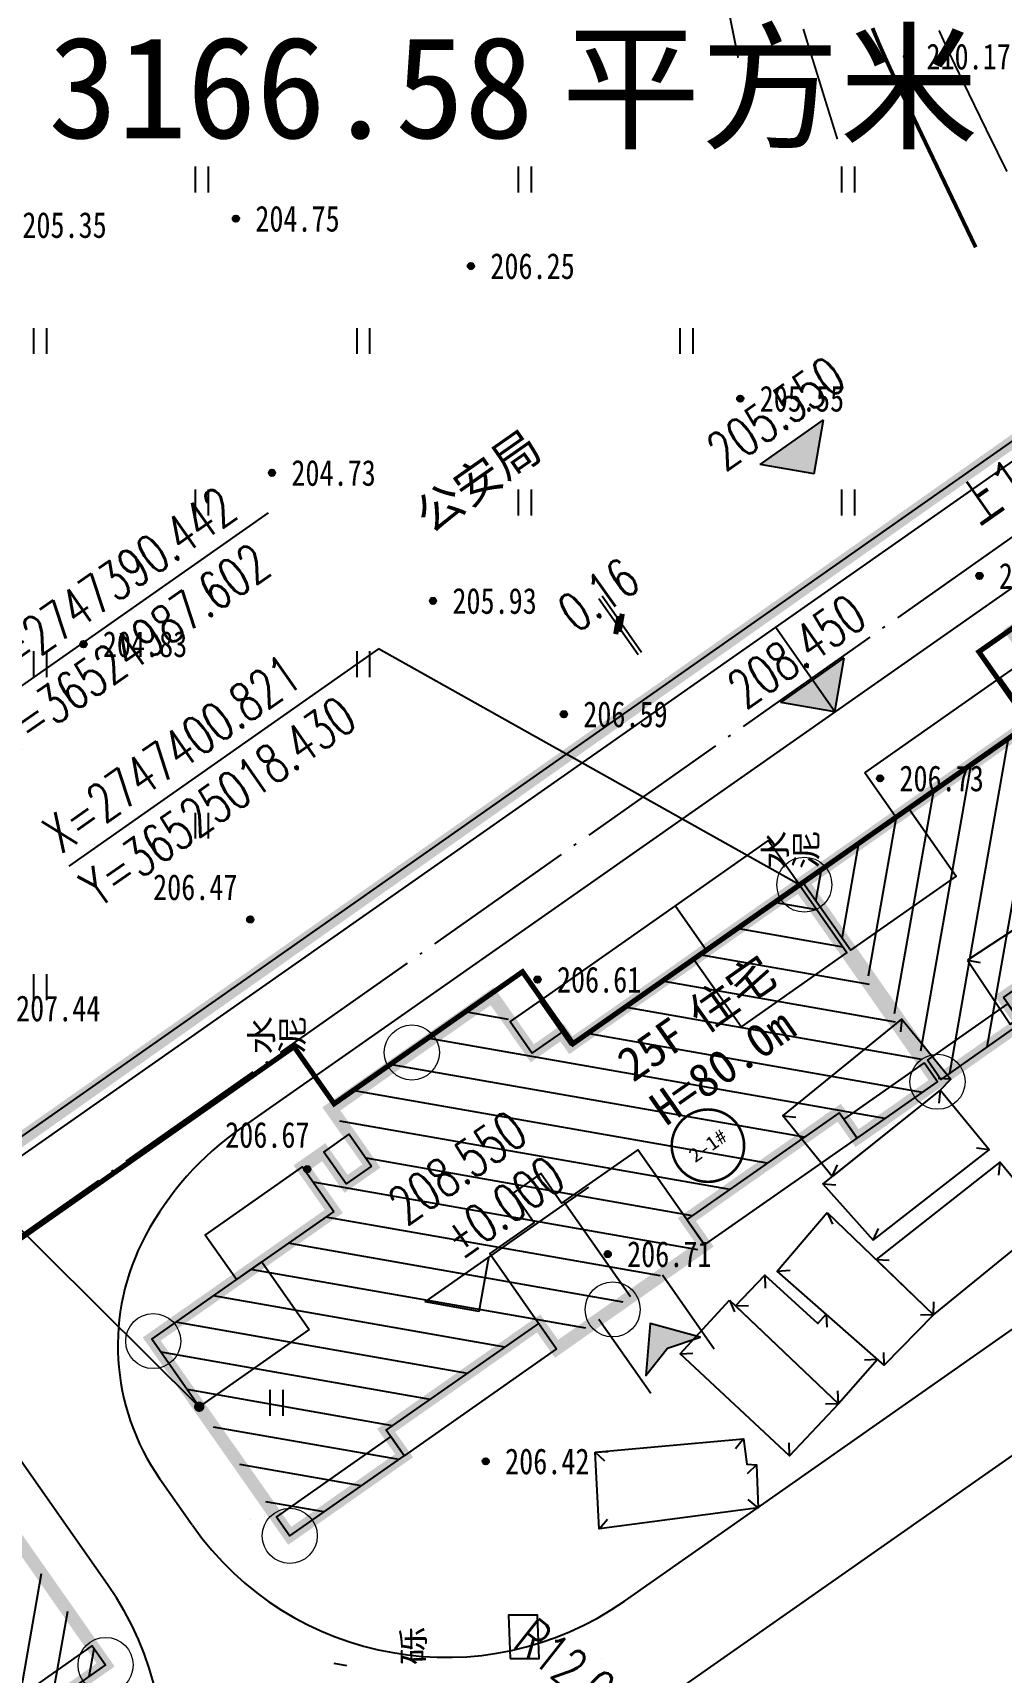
# Model space of a CAD drawing. Extents: x 36524600 to 36525730, y 2746759 to 2747713.
# Drawn here: x 36524988.8 to 36525026.2, y 2747370.4 to 2747433.8 of the extents above; entities that cross this region are included whole.
import ezdxf
from ezdxf.enums import TextEntityAlignment as Align

# ---------------------------------------------------------------- set-up
doc = ezdxf.new("R2010")
doc.units = 0
doc.header["$LTSCALE"] = 1000
doc.header["$MEASUREMENT"] = 0
doc.linetypes.add('DASH', pattern=[0.35, 0.25, -0.1])
doc.linetypes.add('DOTE', pattern=[2.42, 2, -0.2, 0.02, -0.2])
for name, color, linetype in [('0-用地红线', 1, 'DOTE'), ('0-规划地下室', 2, 'Continuous'), ('0-规划建筑', 34, 'Continuous'), ('0-规划道路', 4, 'Continuous'), ('_0', 7, 'Continuous'), ('DGX', 251, 'Continuous'), ('DIM_COOR', 3, 'Continuous'), ('DIM_ELEV', 3, 'Continuous'), ('DIM_IDEN', 3, 'Continuous'), ('DIM_LEAD', 3, 'Continuous'), ('DIM_SYMB', 3, 'Continuous'), ('DMTZ', 3, 'Continuous'), ('GCD', 252, 'Continuous'), ('JMD', 6, 'Continuous'), ('PP-COM', 7, 'Continuous'), ('PP-DX-PT', 251, 'Continuous'), ('PUB_DIM', 3, 'Continuous'), ('PUB_TEXT', 7, 'Continuous'), ('TWT_TEXT', 7, 'Continuous'), ('ZBTZ', 3, 'Continuous'), ('道路', 251, 'Continuous')]:
    doc.layers.add(name, color=color, linetype=linetype)
doc.layers.add('详细勘察布点方案1', color=96, linetype='Continuous', lineweight=5)
doc.styles.add('_TCH_DIM', font='SIMPLEX', dxfattribs={"bigfont": 'GBCBIG'})
doc.styles.add('_TCH_DIM_T3', font='SIMPLEX', dxfattribs={"width": 0.705882, "bigfont": 'GBCBIG'})
doc.styles.add('正等线体', font='宋体.shx', dxfattribs={"bigfont": '@@gbcbig.shx'})
doc.styles.add('细等线体', font='g13f12w.shx', dxfattribs={"width": 0.8, "bigfont": '@@gbcbig.shx'})
doc.styles.add('黑体', font='simhei.ttf')
doc.linetypes.add('10421', pattern='A,2,[150,AAA.SHX,S=0.5,R=0,X=0,Y=0.5],1e-11', length=2)
doc.linetypes.add('1161', pattern='A,0,[149,AAA.SHX,S=0.15,R=0,X=0,Y=0],-1.6', length=1.6)
doc.dimstyles.new('_TCH_ARCH_M_M&&1', dxfattribs={"dimtxt": 1.4875, "dimasz": 0.5, "dimexe": 1.25, "dimexo": 1.5, "dimgap": 0.63125, "dimtad": 1, "dimzin": 0, "dimdsep": 46, "dimtxsty": '_TCH_DIM_T3', "dimblk": 'ARCHTICK', "dimcen": 0.09, "dimclrt": 7, "dimazin": 2, "dimtfac": 1, "dimtdec": 0, "dimtix": 1, "dimtmove": 2, "dimatfit": 3, "dimfxl": 0, "dimtolj": 1, "dimtzin": 0, "dimarcsym": 0})

# ---------------------------------------------------------------- blocks, each defined once
blk = doc.blocks.new('A$C734D0DF4')
h = blk.add_hatch()
h.set_pattern_fill('ANSI31', color=253, scale=10)
h.paths.add_polyline_path([(3.4, -4.5), (3.4, -3.3), (10.6, -3.3), (10.6, -4.5), (16, -4.5), (16, 1.6), (16, 1.6), (16, 4.8), (7.4, 4.8), (7.4, 6.9), (6.4, 6.9), (6.4, 5.4), (5.2, 5.4), (5.2, 8.1), (-2.4, 8.1), (-2.4, 5.4), (-3.8, 5.4), (-3.8, 4.8), (-14.6, 4.8), (-14.6, 1.6), (-14.6, 1.6), (-14.6, -4.5), (-10.8, -4.5), (-10.8, -3.3), (-3.6, -3.3), (-3.6, -4.5)])
at = {"layer": '0-规划建筑'}
for p, q in [((-14.6, 6.9), (-10.2, 6.9)), ((-14.6, 4.8), (-14.6, 6.9))]:
    blk.add_line(p, q, dxfattribs=at)
at = {"layer": '0-规划建筑', "const_width": 0.5}
blk.add_lwpolyline([(3.4, -4.5), (3.4, -3.3), (10.6, -3.3), (10.6, -4.5), (16, -4.5), (16, 1.6), (16, 1.6), (16, 4.8), (7.4, 4.8), (7.4, 6.9), (6.4, 6.9), (6.4, 5.4), (5.2, 5.4), (5.2, 8.1), (-2.4, 8.1), (-2.4, 5.4), (-3.8, 5.4), (-3.8, 4.8), (-14.6, 4.8), (-14.6, 1.6), (-14.6, 1.6), (-14.6, -4.5), (-10.8, -4.5), (-10.8, -3.3), (-3.6, -3.3), (-3.6, -4.5)], close=True, dxfattribs=at)
at = {"layer": '0-规划建筑'}
for points in [[(-3.8, 4.8), (-10.2, 4.8), (-10.2, 6.9), (-3.8, 6.9)], [(-2.4, 5.4), (-3.8, 5.4), (-3.8, 6.9), (-2.4, 6.9)], [(5.2, 5.4), (6.4, 5.4), (6.4, 6.9), (5.2, 6.9)], [(7.4, 4.8), (12, 4.8), (12, 6.9), (7.4, 6.9)], [(-9.6, 4.8), (-14.6, 4.8), (-14.6, 1.6), (-9.6, 1.6)], [(10.8, 1.6), (16, 1.6), (16, 4.8), (10.8, 4.8)], [(-14.6, -3.6), (-10.8, -3.6), (-10.8, -4.5), (-14.6, -4.5)], [(-10.8, -3.3), (-3.6, -3.3), (-3.6, -4.5), (-10.8, -4.5)], [(3.4, -4.5), (10.6, -4.5), (10.6, -3.3), (3.4, -3.3)], [(10.6, -3.6), (16, -3.6), (16, -4.5), (10.6, -4.5)]]:
    blk.add_lwpolyline(points, close=True, dxfattribs=at)
for points in [[(-3.6, -4.5), (-3.6, 0), (0, 0), (0, 1.4), (1.3, 1.4), (1.3, 0), (3.4, 0), (3.4, -4.5)], [(-0.1, -4.5), (-0.1, 0)]]:
    blk.add_lwpolyline(points, dxfattribs=at)
blk = doc.blocks.new('A$C0AB94B1E')
h = blk.add_hatch()
h.set_pattern_fill('ANSI31', color=253, scale=10)
h.paths.add_polyline_path([(3.5, -2.25), (3.5, -1.05), (11, -1.05), (11, -2.25), (17.8, -2.25), (17.8, 3.85), (17.8, 3.85), (17.8, 7.05), (11, 7.05), (11, 6.45), (7.5, 6.45), (7.5, 9.15), (6.5, 9.15), (6.5, 7.65), (5.3, 7.65), (5.3, 10.35), (-2.3, 10.35), (-2.3, 7.65), (-3.7, 7.65), (-3.7, 7.05), (-9.5, 7.05), (-9.5, 7.05), (-14.5, 7.05), (-14.5, -2.25), (-10.7, -2.25), (-10.7, -1.05), (-3.5, -1.05), (-3.5, -2.25)])
at = {"layer": '0-规划建筑'}
blk.add_line((14, -1.35), (14, -2.25), dxfattribs=at)
at = {"layer": '0-规划建筑', "const_width": 0.5}
blk.add_lwpolyline([(3.5, -2.25), (3.5, -1.05), (11, -1.05), (11, -2.25), (17.8, -2.25), (17.8, 3.85), (17.8, 3.85), (17.8, 7.05), (11, 7.05), (11, 6.45), (7.5, 6.45), (7.5, 9.15), (6.5, 9.15), (6.5, 7.65), (5.3, 7.65), (5.3, 10.35), (-2.3, 10.35), (-2.3, 7.65), (-3.7, 7.65), (-3.7, 7.05), (-9.5, 7.05), (-9.5, 7.05), (-14.5, 7.05), (-14.5, -2.25), (-10.7, -2.25), (-10.7, -1.05), (-3.5, -1.05), (-3.5, -2.25)], close=True, dxfattribs=at)
at = {"layer": '0-规划建筑'}
for points in [[(-10.1, 9.15), (-3.7, 9.15), (-3.7, 7.05), (-10.1, 7.05)], [(-3.7, 9.15), (-2.3, 9.15), (-2.3, 7.65), (-3.7, 7.65)], [(5.3, 7.65), (6.5, 7.65), (6.5, 9.15), (5.3, 9.15)], [(7.5, 6.45), (7.5, 9.15), (13.4, 9.15), (13.4, 7.05), (11, 7.05), (11, 6.45)], [(-14.5, 7.05), (-9.5, 7.05), (-9.5, 3.85), (-14.5, 3.85)], [(-10.7, -1.05), (-3.5, -1.05), (-3.5, -2.25), (-10.7, -2.25)], [(11, -2.25), (3.5, -2.25), (3.5, -1.05), (11, -1.05)], [(-14.5, -1.35), (-10.7, -1.35), (-10.7, -2.25), (-14.5, -2.25)], [(11, -1.35), (17.8, -1.35), (17.8, -2.25), (11, -2.25)]]:
    blk.add_lwpolyline(points, close=True, dxfattribs=at)
for points in [[(-3.5, -2.25), (-3.5, 2.25), (0.1, 2.25), (0.1, 3.65), (2.2, 3.65), (2.2, 2.25), (3.5, 2.25), (3.5, -2.25)], [(0, -2.25), (0, 2.25)]]:
    blk.add_lwpolyline(points, dxfattribs=at)
blk = doc.blocks.new('fdsafadf')
at = {"layer": '_0'}
h = blk.add_hatch(color=1, dxfattribs=at)
h.dxf.hatch_style = 1
h.paths.add_polyline_path([(0, -0.236), (-0.263, 0.655), (0.813, -0.236), (-0.263, -1.128)])
at = {"layer": '_0', "color": 1}
blk.add_lwpolyline([(0, -0.236), (-0.263, 0.655), (0.813, -0.236), (-0.263, -1.128)], close=True, dxfattribs=at)
blk = doc.blocks.new('_ArchTick')
at = {"color": 0, "linetype": 'ByBlock', "const_width": 0.4}
blk.add_lwpolyline([(-0.5, -0.5), (0.5, 0.5)], dxfattribs=at)
blk = doc.blocks.new('*D120')
at = {"layer": 'Defpoints', "color": 0, "transparency": 16777216}
for p in [(36525011.514, 2747410.962), (36525013.051, 2747408.492), (36525013.182, 2747408.584)]:
    blk.add_point(p, dxfattribs=at)
at = {"layer": 'PUB_DIM', "color": 0, "lineweight": -2, "transparency": 16777216}
for p, q in [((36525012.19, 2747409.72), (36525010.666, 2747411.894)), ((36525012.321, 2747409.812), (36525010.797, 2747411.986)), ((36525011.383, 2747410.871), (36525011.514, 2747410.962))]:
    blk.add_line(p, q, dxfattribs=at)
at = {"layer": 'PUB_DIM', "color": 0, "lineweight": -2, "transparency": 16777216, "xscale": 0.5, "yscale": 0.5, "zscale": 0.5}
for p, rotation in [((36525011.383, 2747410.871), 215.0367363252425), ((36525011.514, 2747410.962), 35.03673632524249)]:
    blk.add_blockref('_ArchTick', p, dxfattribs=dict(at, rotation=rotation))
at = {"layer": 'PUB_DIM', "color": 7, "transparency": 16777216, "insert": (36525010.659, 2747412.042), "char_height": 1.4875, "attachment_point": 5, "rotation": 35.03674, "style": '_TCH_DIM_T3'}
blk.add_mtext('\\A1;0.16', dxfattribs=at)
blk = doc.blocks.new('gc121')
at = {"color": 253}
for p, q in [((-0.5, -1), (-0.5, 1)), ((0.5, -1), (0.5, 1))]:
    blk.add_line(p, q, dxfattribs=at)
blk = doc.blocks.new('gc200')
h = blk.add_hatch(color=256)
edge = h.paths.add_edge_path()
edge.add_arc((0, 0), 0.25, 0, 360)
blk.add_circle((0, 0), 0.25)
blk = doc.blocks.new('dxt')
at = {"color": 253, "linetype": 'Continuous', "const_width": 0.4, "flags": 128}
blk.add_lwpolyline([(36524922.616, 2747344.938), (36524949.85, 2747323.482), (36524956.19, 2747318.343), (36524981.121, 2747317.663), (36525049.006, 2747365.698), (36525057.08, 2747371.412), (36525063.179, 2747376.968), (36525066.001, 2747404.762), (36525064.287, 2747407.911), (36525064.287, 2747407.911), (36525039.283, 2747426.847)], close=True, dxfattribs=at)
at = {"layer": 'DGX', "color": 253, "linetype": 'Continuous', "flags": 128}
for points, const_width in [([(36525025.247, 2747425.488), (36525024.528, 2747426.988), (36525023.901, 2747428.297), (36525023.365, 2747429.416), (36525022.92, 2747430.345), (36525022.566, 2747431.084), (36525022.303, 2747431.633), (36525022.132, 2747431.992), (36525022.052, 2747432.161), (36525022.017, 2747432.235), (36525021.983, 2747432.309), (36525021.948, 2747432.382), (36525021.914, 2747432.456), (36525021.88, 2747432.53), (36525021.846, 2747432.604), (36525021.812, 2747432.679), (36525021.779, 2747432.753), (36525021.745, 2747432.827), (36525021.712, 2747432.901), (36525021.679, 2747432.976), (36525021.646, 2747433.05), (36525021.613, 2747433.125), (36525021.58, 2747433.199), (36525021.547, 2747433.274), (36525021.515, 2747433.349), (36525021.48, 2747433.428), (36525021.443, 2747433.517), (36525021.401, 2747433.616), (36525021.356, 2747433.724), (36525021.308, 2747433.841), (36525021.256, 2747433.968)], 0.15), ([(36525026.458, 2747428.421), (36525026.256, 2747428.826), (36525026.055, 2747429.232), (36525025.855, 2747429.638), (36525025.655, 2747430.044), (36525025.457, 2747430.451), (36525025.267, 2747430.842), (36525025.094, 2747431.199), (36525024.937, 2747431.522), (36525024.796, 2747431.813), (36525024.672, 2747432.07), (36525024.565, 2747432.293), (36525024.473, 2747432.483), (36525024.399, 2747432.64), (36525024.332, 2747432.78), (36525024.267, 2747432.919), (36525024.202, 2747433.058), (36525024.138, 2747433.196), (36525024.075, 2747433.333), (36525024.012, 2747433.47), (36525023.95, 2747433.606), (36525023.889, 2747433.742), (36525023.828, 2747433.878)], 0.075), ([(36525015.479, 2747435.705), (36525016.058, 2747432.819)], 0.075), ([(36525019.895, 2747429.672), (36525019.641, 2747430.492), (36525019.415, 2747431.22), (36525019.218, 2747431.857), (36525019.049, 2747432.403), (36525018.908, 2747432.857), (36525018.797, 2747433.219), (36525018.714, 2747433.49), (36525018.659, 2747433.67), (36525018.619, 2747433.804), (36525018.579, 2747433.938)], 0.075)]:
    blk.add_lwpolyline(points, dxfattribs=dict(at, const_width=const_width))
at = {"layer": 'DMTZ', "color": 253, "linetype": '10421', "const_width": 0.0000022, "elevation": 200, "flags": 128}
blk.add_lwpolyline([(36525114.148, 2747383.161), (36525113.93, 2747393.056), (36525113.598, 2747394.726), (36525110.478, 2747400.496), (36525108.325, 2747403.033), (36525107.139, 2747403.97), (36525105.63, 2747404.49), (36525101.725, 2747404.637), (36525096.889, 2747406.254), (36525094.174, 2747406.302), (36525090.954, 2747407.008), (36525086.634, 2747406.762), (36525085.217, 2747405.937), (36525084.346, 2747404.786), (36525083.404, 2747404.624), (36525076.998, 2747406.798), (36525067.252, 2747408.51), (36525061.551, 2747408.579), (36525058.074, 2747407.666), (36525053.009, 2747405.353), (36525048.603, 2747404.042), (36525043.307, 2747402.597), (36525041.076, 2747402.386), (36525039.057, 2747402.288), (36525036.747, 2747403.691), (36525035.48, 2747405.753), (36525033.307, 2747412.778), (36525029.013, 2747421.757), (36525025.247, 2747425.488), (36525021.012, 2747428.756), (36525015.032, 2747433.661), (36525012.836, 2747435.594), (36525010.222, 2747438.541), (36525008.767, 2747440.5), (36525005.691, 2747446.309), (36525004.521, 2747449.922), (36525004.103, 2747453.218), (36525004.158, 2747457.366), (36525004.346, 2747461.068), (36525003.833, 2747466.322), (36524999.172, 2747478.694), (36524996.93, 2747482.765), (36524994.423, 2747491.584), (36524992.957, 2747497.838), (36524991.208, 2747506.075), (36524988.345, 2747520.412), (36524984.663, 2747529.207), (36524983.82, 2747532.506)], dxfattribs=at)
at = {"layer": 'JMD', "color": 253, "linetype": 'Continuous'}
for p, q in [((36525024.925, 2747397.913), (36525025.415, 2747397.814)), ((36525022.391, 2747395.634), (36525022.34, 2747395.136)), ((36525024.288, 2747393.312), (36525023.788, 2747393.331)), ((36525023.876, 2747392.878), (36525023.824, 2747392.381)), ((36525017.79, 2747391.892), (36525018.287, 2747391.84)), ((36525025.769, 2747390.578), (36525025.272, 2747390.633)), ((36525026.178, 2747390.096), (36525026.125, 2747389.598)), ((36525019.688, 2747389.545), (36525019.904, 2747389.996)), ((36525019.334, 2747389.263), (36525019.832, 2747389.22)), ((36525019.503, 2747388.145), (36525019.712, 2747387.691)), ((36525021.275, 2747387.079), (36525021.48, 2747387.535)), ((36525021.393, 2747386.325), (36525021.893, 2747386.301)), ((36525017.086, 2747385.723), (36525017.104, 2747385.223)), ((36525017.57, 2747385.881), (36525018.069, 2747385.916)), ((36525015.719, 2747384.758), (36525015.92, 2747384.3)), ((36525015.954, 2747384.534), (36525016.454, 2747384.546)), ((36525023.612, 2747384.19), (36525023.632, 2747384.69)), ((36525019.468, 2747384.209), (36525019.49, 2747383.71)), ((36525023.612, 2747384.19), (36525023.112, 2747384.182)), ((36525013.811, 2747382.682), (36525014.31, 2747382.701)), ((36525021.446, 2747382.466), (36525020.947, 2747382.434)), ((36525021.706, 2747382.237), (36525021.687, 2747382.737)), ((36525019.933, 2747380.748), (36525019.911, 2747381.248)), ((36525019.933, 2747380.748), (36525019.433, 2747380.734)), ((36525016.268, 2747379.392), (36525015.954, 2747379.003)), ((36525010.525, 2747378.879), (36525011.025, 2747378.901)), ((36525010.525, 2747378.879), (36525010.888, 2747378.535)), ((36525018.047, 2747378.732), (36525018.03, 2747379.231)), ((36525016.765, 2747378.382), (36525016.403, 2747378.037)), ((36525016.832, 2747376.723), (36525016.45, 2747377.044)), ((36525010.679, 2747375.905), (36525010.999, 2747376.289))]:
    blk.add_line(p, q, dxfattribs=at)
at = {"layer": 'JMD', "color": 253}
blk.add_line((36525000.917, 2747370.613, 207.238), (36525000.426, 2747370.706, 207.306), dxfattribs=at)
at = {"layer": 'JMD', "color": 253, "linetype": 'Continuous', "flags": 128}
for points, elevation in [([(36525024.925, 2747397.913), (36525026.581, 2747395.438), (36525031.509, 2747398.611), (36525029.816, 2747401.124)], 209.669), ([(36525019.688, 2747389.545), (36525017.79, 2747391.892), (36525022.391, 2747395.634), (36525024.288, 2747393.312), (36525023.876, 2747392.878), (36525019.688, 2747389.545)], 209.472), ([(36525021.275, 2747387.079), (36525025.769, 2747390.578), (36525023.876, 2747392.878), (36525019.334, 2747389.263), (36525021.275, 2747387.079)], 209.434), ([(36525019.503, 2747388.145), (36525023.612, 2747384.19), (36525021.706, 2747382.237), (36525017.57, 2747385.881), (36525019.503, 2747388.145)], 209.668), ([(36525021.446, 2747382.466), (36525019.933, 2747380.748), (36525015.954, 2747384.534), (36525017.086, 2747385.723), (36525019.138, 2747383.86), (36525019.468, 2747384.209)], 209.352), ([(36525015.719, 2747384.758), (36525019.933, 2747380.748), (36525018.047, 2747378.732), (36525013.811, 2747382.682), (36525015.719, 2747384.758)], 212.19), ([(36525010.525, 2747378.879), (36525016.268, 2747379.392), (36525016.391, 2747378.415), (36525016.765, 2747378.382), (36525016.832, 2747376.723), (36525010.679, 2747375.905), (36525010.525, 2747378.879)], 212.597)]:
    blk.add_lwpolyline(points, close=True, dxfattribs=dict(at, elevation=elevation))
at = {"layer": 'JMD', "color": 253, "linetype": 'Continuous', "const_width": 0.00000221, "flags": 128}
for points, elevation in [([(36525000.917, 2747370.613), (36524952.892, 2747336.768), (36524939.632, 2747355.764), (36524987.743, 2747390.618)], 214.496), ([(36525008.049, 2747361.122), (36525004.345, 2747366.207), (36525030.456, 2747385.339), (36525044.136, 2747366.57), (36525017.212, 2747348.675), (36525013.895, 2747353.269), (36525036.197, 2747369.798), (36525030.582, 2747377.701)], 208.209)]:
    blk.add_lwpolyline(points, close=True, dxfattribs=dict(at, elevation=elevation))
at = {"layer": 'JMD', "color": 253, "linetype": 'Continuous', "flags": 128}
blk.add_lwpolyline([(36525021.393, 2747386.325), (36525023.612, 2747384.19), (36525028.059, 2747387.816), (36525026.178, 2747390.096)], close=True, dxfattribs=at)
at = {"layer": 'JMD', "color": 253, "linetype": 'Continuous', "elevation": 208.39, "flags": 128}
blk.add_lwpolyline([(36525007.234, 2747370.896), (36525008.355, 2747370.9), (36525008.29, 2747372.569), (36525007.181, 2747372.568), (36525007.234, 2747370.896)], dxfattribs=at)
at = {"layer": 'PP-COM', "color": 253, "flags": 128}
blk.add_lwpolyline([(36524987.927, 2747390.791), (36525039.226, 2747426.807), (36524972.265, 2747466.988), (36524953.334, 2747440.322)], close=True, dxfattribs=at)
at = {"layer": 'PP-DX-PT', "color": 253, "linetype": 'Continuous'}
for p in [(36525022.59, 2747432.87, 210.17), (36524996.631, 2747426.597, 204.75), (36525005.723, 2747424.764, 206.25), (36525016.141, 2747419.633, 205.55), (36524998.026, 2747416.762, 204.73), (36525025.393, 2747412.775, 206.73), (36525004.254, 2747411.809, 205.93), (36524990.734, 2747410.137, 204.83), (36525009.316, 2747407.424, 206.59), (36525021.546, 2747404.944, 206.73), (36524997.186, 2747399.488, 206.47), (36525008.297, 2747397.159, 206.61), (36524999.392, 2747389.822, 206.67), (36525011.012, 2747386.539, 206.71), (36525006.293, 2747378.522, 206.42)]:
    blk.add_point(p, dxfattribs=at)
at = {"layer": 'PP-DX-PT', "color": 253}
for p in [(36525022.59, 2747432.87, 210.171), (36524996.631, 2747426.597, 204.75), (36525005.723, 2747424.764, 206.25), (36525016.141, 2747419.633, 205.554), (36524998.026, 2747416.762, 204.73), (36525025.393, 2747412.775, 206.726), (36525004.254, 2747411.809, 205.93), (36524990.734, 2747410.137, 204.83), (36525009.316, 2747407.424, 206.59), (36525021.546, 2747404.944, 206.726), (36524997.186, 2747399.488, 206.469), (36525008.297, 2747397.159, 206.611), (36524999.392, 2747389.822, 206.668), (36525011.012, 2747386.539, 206.707), (36525006.293, 2747378.522, 206.421)]:
    blk.add_point(p, dxfattribs=at)
at = {"layer": 'ZBTZ', "color": 253, "linetype": '1161', "flags": 128}
for points, elevation in [([(36525001.222, 2747383.512, 0.00000221, 0.00000221, 0), (36524996.735, 2747389.176, 0.00000221, 0.00000221, 0), (36524993.774, 2747396.992, 0.00000221, 0.00000221, 0), (36525025.673, 2747416.31, 0.00000221, 0.00000221, 0), (36525030.092, 2747411.698, 0.00000221, 0.00000221, 0), (36525032.971, 2747405.649, 0.00000221, 0.00000221, 0)], 210.357), ([(36525008.033, 2747372.569, 0.00000221, 0.00000221, 0), (36525011.156, 2747374.131, 0.00000221, 0.00000221, 0), (36525013.092, 2747373.84, 0.00000221, 0.00000221, 0), (36525013.141, 2747376.018, 0.00000221, 0.00000221, 0), (36525016.916, 2747376.405, 0.00000221, 0.00000221, 0), (36525020.647, 2747380.958, 0.00000221, 0.00000221, 0), (36525026.9, 2747386.923, 0.00000221, 0.00000221, 0), (36525028.304, 2747387.6, 0.00000221, 0.00000221, 0), (36525025.594, 2747390.988, 0.00000221, 0.00000221, 0), (36525026.949, 2747391.521, 0.00000221, 0.00000221, 0), (36525029.224, 2747390.94, 0.00000221, 0.00000221, 0), (36525033.954, 2747387.328, 0.00000221, 0.00000221, 0)], 210.006), ([(36525001.222, 2747383.512, 0.00000221, 0.00000221, 0), (36525003.947, 2747379.888, 0.00000221, 0.00000221, 0), (36525003.563, 2747375.857, 0.00000221, 0.00000221, 0), (36525000.917, 2747370.613, 0.00000221, 0.00000221, 0)], 210.357)]:
    blk.add_lwpolyline(points, format="xyseb", dxfattribs=dict(at, elevation=elevation))
at = {"layer": 'ZBTZ', "color": 253, "linetype": '1161', "const_width": 0.00000221, "flags": 128}
for points, elevation in [([(36525001.222, 2747383.512), (36525011.832, 2747390.854), (36525015.719, 2747384.758)], 210.357), ([(36525004.345, 2747366.207), (36525007.213, 2747371.537)], 210.006)]:
    blk.add_lwpolyline(points, dxfattribs=dict(at, elevation=elevation))
at = {"layer": 'GCD', "color": 253, "linetype": 'Continuous'}
ref = blk.add_blockref('gc200', (36525022.59, 2747432.87, 210.171), dxfattribs=dict(at, xscale=0.5, yscale=0.5, zscale=0.5))
ref.add_attrib('height', '210.17', dxfattribs={"linetype": 'Continuous', "height": 1, "style": '正等线体', "width": 0.8}).set_placement((36525023.34, 2747432.87, 210.171), align=Align.MIDDLE_LEFT)
ref = blk.add_blockref('gc200', (36524987.619, 2747426.352, 205.354), dxfattribs=dict(at, xscale=0.5, yscale=0.5, zscale=0.5))
ref.add_attrib('height', '205.35', dxfattribs={"linetype": 'Continuous', "height": 1, "style": '正等线体', "width": 0.8}).set_placement((36524988.369, 2747426.352, 205.354), align=Align.MIDDLE_LEFT)
ref = blk.add_blockref('gc200', (36524996.631, 2747426.597, 204.75), dxfattribs=dict(at, xscale=0.5, yscale=0.5, zscale=0.5))
ref.add_attrib('height', '204.75', dxfattribs={"linetype": 'Continuous', "height": 1, "style": '正等线体', "width": 0.8}).set_placement((36524997.381, 2747426.597, 204.75), align=Align.MIDDLE_LEFT)
ref = blk.add_blockref('gc200', (36525005.723, 2747424.764, 206.25), dxfattribs=dict(at, xscale=0.5, yscale=0.5, zscale=0.5))
ref.add_attrib('height', '206.25', dxfattribs={"linetype": 'Continuous', "height": 1, "style": '正等线体', "width": 0.8}).set_placement((36525006.473, 2747424.764, 206.25), align=Align.MIDDLE_LEFT)
ref = blk.add_blockref('gc200', (36525016.141, 2747419.633, 205.554), dxfattribs=dict(at, xscale=0.5, yscale=0.5, zscale=0.5))
ref.add_attrib('height', '205.55', dxfattribs={"linetype": 'Continuous', "height": 1, "style": '正等线体', "width": 0.8}).set_placement((36525016.891, 2747419.633, 205.554), align=Align.MIDDLE_LEFT)
ref = blk.add_blockref('gc200', (36524998.026, 2747416.762, 204.73), dxfattribs=dict(at, xscale=0.5, yscale=0.5, zscale=0.5))
ref.add_attrib('height', '204.73', dxfattribs={"linetype": 'Continuous', "height": 1, "style": '正等线体', "width": 0.8}).set_placement((36524998.776, 2747416.762, 204.73), align=Align.MIDDLE_LEFT)
ref = blk.add_blockref('gc200', (36525025.393, 2747412.775, 206.726), dxfattribs=dict(at, xscale=0.5, yscale=0.5, zscale=0.5))
ref.add_attrib('height', '206.73', dxfattribs={"linetype": 'Continuous', "height": 1, "style": '正等线体', "width": 0.8}).set_placement((36525026.143, 2747412.775, 206.726), align=Align.MIDDLE_LEFT)
ref = blk.add_blockref('gc200', (36525004.254, 2747411.809, 205.93), dxfattribs=dict(at, xscale=0.5, yscale=0.5, zscale=0.5))
ref.add_attrib('height', '205.93', dxfattribs={"linetype": 'Continuous', "height": 1, "style": '正等线体', "width": 0.8}).set_placement((36525005.004, 2747411.809, 205.93), align=Align.MIDDLE_LEFT)
ref = blk.add_blockref('gc200', (36524990.734, 2747410.137, 204.83), dxfattribs=dict(at, xscale=0.5, yscale=0.5, zscale=0.5))
ref.add_attrib('height', '204.83', dxfattribs={"linetype": 'Continuous', "height": 1, "style": '正等线体', "width": 0.8}).set_placement((36524991.484, 2747410.137, 204.83), align=Align.MIDDLE_LEFT)
ref = blk.add_blockref('gc200', (36525009.316, 2747407.424, 206.59), dxfattribs=dict(at, xscale=0.5, yscale=0.5, zscale=0.5))
ref.add_attrib('height', '206.59', dxfattribs={"linetype": 'Continuous', "height": 1, "style": '正等线体', "width": 0.8}).set_placement((36525010.066, 2747407.424, 206.59), align=Align.MIDDLE_LEFT)
ref = blk.add_blockref('gc200', (36525021.546, 2747404.944, 206.726), dxfattribs=dict(at, xscale=0.5, yscale=0.5, zscale=0.5))
ref.add_attrib('height', '206.73', dxfattribs={"linetype": 'Continuous', "height": 1, "style": '正等线体', "width": 0.8}).set_placement((36525022.296, 2747404.944, 206.726), align=Align.MIDDLE_LEFT)
ref = blk.add_blockref('gc200', (36524997.186, 2747399.488, 206.469), dxfattribs=dict(at, xscale=0.5, yscale=0.5, zscale=0.5))
ref.add_attrib('height', '206.47', dxfattribs={"linetype": 'Continuous', "height": 1, "style": '正等线体', "width": 0.8}).set_placement((36524993.427, 2747400.735, 206.469), align=Align.MIDDLE_LEFT)
ref = blk.add_blockref('gc200', (36525008.297, 2747397.159, 206.611), dxfattribs=dict(at, xscale=0.5, yscale=0.5, zscale=0.5))
ref.add_attrib('height', '206.61', dxfattribs={"linetype": 'Continuous', "height": 1, "style": '正等线体', "width": 0.8}).set_placement((36525009.047, 2747397.159, 206.611), align=Align.MIDDLE_LEFT)
ref = blk.add_blockref('gc200', (36524987.376, 2747396.046, 207.44), dxfattribs=dict(at, xscale=0.5, yscale=0.5, zscale=0.5))
ref.add_attrib('height', '207.44', dxfattribs={"linetype": 'Continuous', "height": 1, "style": '正等线体', "width": 0.8}).set_placement((36524988.126, 2747396.046, 207.44), align=Align.MIDDLE_LEFT)
ref = blk.add_blockref('gc200', (36524999.392, 2747389.822, 206.668), dxfattribs=dict(at, xscale=0.5, yscale=0.5, zscale=0.5))
ref.add_attrib('height', '206.67', dxfattribs={"linetype": 'Continuous', "height": 1, "style": '正等线体', "width": 0.8}).set_placement((36524996.215, 2747391.153, 206.668), align=Align.MIDDLE_LEFT)
ref = blk.add_blockref('gc200', (36525011.012, 2747386.539, 206.707), dxfattribs=dict(at, xscale=0.5, yscale=0.5, zscale=0.5))
ref.add_attrib('height', '206.71', dxfattribs={"linetype": 'Continuous', "height": 1, "style": '正等线体', "width": 0.8}).set_placement((36525011.762, 2747386.539, 206.707), align=Align.MIDDLE_LEFT)
ref = blk.add_blockref('gc200', (36525006.293, 2747378.522, 206.421), dxfattribs=dict(at, xscale=0.5, yscale=0.5, zscale=0.5))
ref.add_attrib('height', '206.42', dxfattribs={"linetype": 'Continuous', "height": 1, "style": '正等线体', "width": 0.8}).set_placement((36525007.043, 2747378.522, 206.421), align=Align.MIDDLE_LEFT)
at = {"layer": 'ZBTZ', "color": 253, "linetype": 'Continuous', "xscale": 0.5, "yscale": 0.5}
for p in [(36524995.315, 2747428.113, 206.074), (36525007.815, 2747428.113, 207.251), (36525020.315, 2747428.113, 208.067), (36524989.065, 2747421.863, 205.476), (36525001.565, 2747421.863, 207.554), (36525014.065, 2747421.863, 207.918), (36524995.315, 2747415.613, 207.948), (36525007.815, 2747415.613, 208.933), (36525020.315, 2747415.613, 209.918), (36524989.065, 2747409.363, 209.13), (36525001.565, 2747409.363, 208.142), (36524995.315, 2747403.113, 207.351), (36524989.065, 2747396.863, 209.314), (36524998.208, 2747380.786, 210.044)]:
    blk.add_blockref('gc121', p, dxfattribs=at)
at = {"layer": 'JMD', "color": 253, "linetype": 'Continuous', "style": '细等线体'}
for p in [(36525018.071, 2747402.185, 202.761), (36524998.199, 2747395.012, 202.761)]:
    blk.add_text('水泥', height=1.25, dxfattribs=at).set_placement(p, align=Align.MIDDLE)
blk.add_text('砾', height=1.25, rotation=1, dxfattribs=at).set_placement((36525003.482, 2747371.375, 206.973), align=Align.MIDDLE)
at = {"layer": 'TWT_TEXT', "color": 253, "style": '黑体'}
for s, p in [('平方米', (36525009.224, 2747429.71)), ('3166.58', (36524989.375, 2747429.71))]:
    blk.add_text(s, height=3.943, dxfattribs=at).set_placement(p)

msp = doc.modelspace()

# ---------------------------------------------------------------- hatches: boundary and pattern name
at = {"layer": 'DIM_ELEV'}
for points in [[(36525018.992, 2747416.724), (36525016.903, 2747417.091), (36525019.359, 2747418.813)], [(36525019.793, 2747407.517), (36525017.703, 2747407.884), (36525020.16, 2747409.606)]]:
    msp.add_hatch(color=256, dxfattribs=at).paths.add_polyline_path(points)

# ---------------------------------------------------------------- linework, layer by layer
at = {"layer": '0-用地红线', "ltscale": 0.003, "const_width": 0.5, "flags": 128}
msp.add_lwpolyline([(36525063.044, 2747375.632), (36525066.081, 2747405.549), (36525040.255, 2747427.532), (36524987.602, 2747390.442), (36524926.154, 2747347.357), (36524923.609, 2747344.165), (36524956.19, 2747318.343), (36524981.121, 2747317.663), (36525063.044, 2747375.632)], close=True, dxfattribs=at)
at = {"layer": '0-用地红线', "ltscale": 0.003, "flags": 128}
msp.add_lwpolyline([(36525060.197, 2747377.292), (36525062.938, 2747404.286), (36525040.081, 2747423.74), (36524989.327, 2747387.988), (36524928.23, 2747345.148), (36524927.83, 2747344.647), (36524957.271, 2747321.315), (36524980.204, 2747320.689)], close=True, dxfattribs=at)
at = {"layer": '0-规划地下室', "color": 5, "linetype": 'DASH', "ltscale": 0.005, "const_width": 0.2}
msp.add_lwpolyline([(36524984.085, 2747330.94), (36525008.648, 2747348.163), (36525005.778, 2747352.257), (36525020.516, 2747362.591), (36525023.386, 2747358.497), (36525056.629, 2747381.805), (36525053.758, 2747385.899), (36525061.631, 2747391.419), (36525062.031, 2747395.352), (36525045.089, 2747419.514), (36525036.001, 2747413.141), (36525035.599, 2747413.714), (36525034.453, 2747412.911), (36525032.903, 2747415.121), (36525025.37, 2747409.84), (36525027.322, 2747407.056), (36525009.669, 2747394.678), (36525007.717, 2747397.462), (36525000.43, 2747392.353), (36524998.88, 2747394.563), (36524933.41, 2747348.658)], dxfattribs=at)
at = {"layer": '0-规划道路', "color": 4}
for p, q in [((36525029.778, 2747419.404), (36524982.772, 2747386.444)), ((36525034.449, 2747417.793), (36524996.818, 2747391.408)), ((36525019.793, 2747407.517), (36525017.496, 2747410.792)), ((36525011.66, 2747373.113), (36525055.801, 2747404.063)), ((36525013.883, 2747369.787), (36525058.097, 2747400.788)), ((36524991.67, 2747373.753), (36524982.772, 2747386.444)), ((36525013.125, 2747385.743), (36525015.134, 2747382.877)), ((36525010.668, 2747384.021), (36525012.678, 2747381.155)), ((36524991.671, 2747373.752), (36524991.67, 2747373.753))]:
    msp.add_line(p, q, dxfattribs=at)
at = {"layer": '0-规划道路'}
msp.add_line((36524994.945, 2747376.05), (36524993.694, 2747377.834), dxfattribs=at)
at = {"layer": '0-规划道路', "color": 4}
for centre, start, end in [((36525003.707, 2747381.582), 125.03687, 151.78044), ((36524981.845, 2747366.864), 305.03674, 35.03674)]:
    msp.add_arc(centre, 12, start, end, dxfattribs=at)
at = {"layer": '0-规划道路'}
for centre, radius, start, end in [((36525001.063, 2747383.001), 9, 151.78044, 215.03683), ((36525004.771, 2747382.939), 12, 215.03674, 305.03674)]:
    msp.add_arc(centre, radius, start, end, dxfattribs=at)
at = {"layer": 'DIM_COOR', "color": 3}
for p, q in [((36524985.734, 2747406.693), (36524997.893, 2747415.218)), ((36525002.142, 2747409.952), (36524990.163, 2747401.553)), ((36525018.43, 2747400.821), (36525002.142, 2747409.952))]:
    msp.add_line(p, q, dxfattribs=at)
at = {"layer": 'DIM_ELEV'}
for p, q in [((36525016.903, 2747417.091), (36525019.359, 2747418.813)), ((36525018.992, 2747416.724), (36525019.359, 2747418.813)), ((36525018.992, 2747416.724), (36525016.903, 2747417.091)), ((36525017.703, 2747407.884), (36525020.16, 2747409.606)), ((36525019.793, 2747407.517), (36525020.16, 2747409.606)), ((36525019.793, 2747407.517), (36525017.703, 2747407.884)), ((36525003.952, 2747384.686), (36525010.283, 2747389.125)), ((36525006.042, 2747384.319), (36525006.409, 2747386.408)), ((36525006.042, 2747384.319), (36525003.952, 2747384.686))]:
    msp.add_line(p, q, dxfattribs=at)
at = {"layer": 'DIM_IDEN', "const_width": 0.1}
msp.add_lwpolyline([(36525016.288, 2747390.733, 1), (36525013.488, 2747390.733, 1)], format="xyb", close=True, dxfattribs=at)
at = {"layer": 'DIM_LEAD'}
msp.add_line((36524995.212, 2747380.633), (36524979.726, 2747396.009), dxfattribs=at)
at = {"layer": 'DIM_LEAD', "const_width": 0.2}
msp.add_lwpolyline([(36524995.311, 2747380.617, 1), (36524995.113, 2747380.65, 1)], format="xyb", close=True, dxfattribs=at)
at = {"layer": 'DIM_SYMB'}
msp.add_lwpolyline([(36525032.472, 2747418.85, 0, 0, 0), (36525019.873, 2747410.016, 0.4, 0, 0), (36525018.644, 2747409.154, 0, 0, 0)], format="xyseb", dxfattribs=at)
at = {"layer": 'PUB_DIM'}
msp.add_lwpolyline([(36525006.501, 2747371.185, 0, 0, 0), (36525010.553, 2747367.998, 0.33, 0, 0), (36525011.339, 2747367.379, 0, 0, 0)], format="xyseb", dxfattribs=at)
at = {"layer": '详细勘察布点方案1', "color": 1}
for centre in [(36525018.618, 2747400.831), (36525003.435, 2747394.337), (36525023.769, 2747393.206), (36525011.204, 2747384.397), (36524993.432, 2747383.172), (36524998.714, 2747375.639), (36524991.591, 2747370.644)]:
    msp.add_circle(centre, 1.065, dxfattribs=at)

# ---------------------------------------------------------------- block references
msp.add_blockref('dxt', (0, 0))
at = {"layer": '0-规划建筑', "rotation": 35.03673594298425}
for name, p in [('A$C0AB94B1E', (36525034.48, 2747403.465)), ('A$C734D0DF4', (36524975.907, 2747365.143))]:
    msp.add_blockref(name, p, dxfattribs=at)
at = {"layer": '0-规划建筑', "xscale": -1, "rotation": 35.03673594980928}
msp.add_blockref('A$C734D0DF4', (36525009.231, 2747388.509), dxfattribs=at)
at = {"layer": '道路', "xscale": -1.44, "yscale": 1.44, "zscale": 1.44, "rotation": 305.0367519569032}
msp.add_blockref('fdsafadf', (36525013.603, 2747383.091), dxfattribs=at)

# ---------------------------------------------------------------- texts
at = {"layer": 'PUB_DIM', "color": 7, "style": '_TCH_DIM', "width": 0.705882}
msp.add_text('R12.00', height=1.4875, rotation=321.81664, dxfattribs=at).set_placement((36525007.284, 2747371.372))
at = {"layer": 'PUB_TEXT', "style": '_TCH_DIM', "width": 0.705882}
for s, p in [('205.550', (36525015.549, 2747416.783)), ('X=2747390.442', (36524987.357, 2747408.472)), ('Y=36524987.602', (36524987.995, 2747405.82)), ('208.450', (36525016.35, 2747407.576)), ('X=2747400.821', (36524989.862, 2747401.983)), ('Y=36525018.430', (36524991.318, 2747399.905)), ('208.550', (36525003.23, 2747387.6)), ('%%P0.000', (36525005.355, 2747386.311))]:
    msp.add_text(s, height=1.4875, rotation=35.03674, dxfattribs=at).set_placement(p)
at = {"layer": 'PUB_TEXT', "style": '_TCH_DIM'}
msp.add_text('上10%%%', height=1.6879, rotation=35.03674, dxfattribs=at).set_placement((36525025.488, 2747414.594))
at = {"layer": 'PUB_TEXT', "linetype": 'Continuous', "style": '黑体'}
for s, p in [('公安局', (36525004.161, 2747414.365)), ('住宅', (36525014.724, 2747395.041)), ('H=80.0m', (36525013.261, 2747391.46)), ('25F', (36525011.994, 2747393.156))]:
    msp.add_text(s, height=1.3143, rotation=35.03674, dxfattribs=at).set_placement(p)
at = {"layer": 'PUB_TEXT', "style": '黑体', "width": 1.022989}
msp.add_text('2-1#', height=0.5406, rotation=35.03674, dxfattribs=at).set_placement((36525014.392, 2747390.055), (36525015.695, 2747390.969), align=Align.FIT)

# ---------------------------------------------------------------- dimensions: what is measured, and where the dimension line sits
at = {"layer": 'PUB_DIM'}
dim = msp.add_linear_dim(base=(36525011.514, 2747410.962), p1=(36525013.051, 2747408.492), p2=(36525013.182, 2747408.584), angle=35.03674, dimstyle='_TCH_ARCH_M_M&&1', override={"dimgap": 0}, dxfattribs=at)
dim.commit()
dim.dimension.update_dxf_attribs({"geometry": '*D120', "text_midpoint": (36525010.659, 2747412.042), "dimtype": 129, "text_rotation": 35.03674})

doc.saveas('drawing.dxf')
